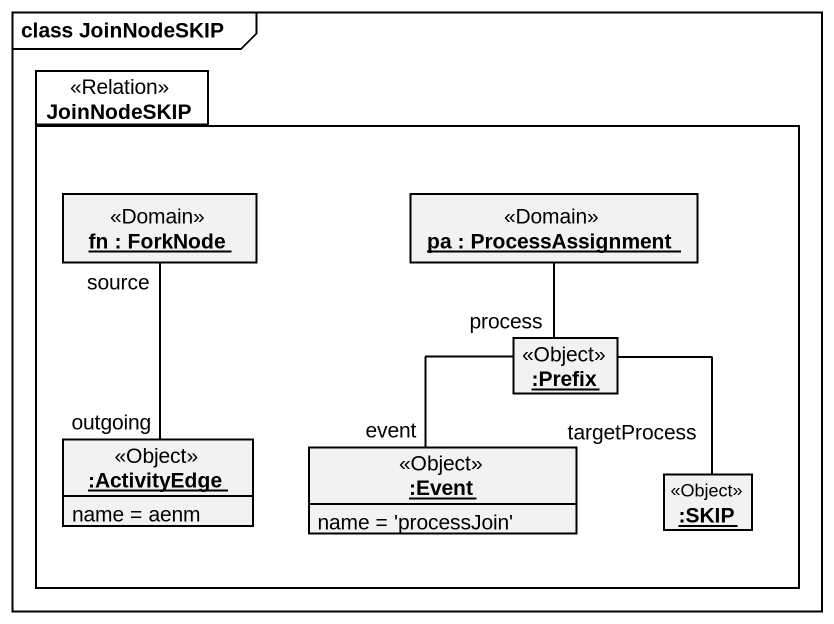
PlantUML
@startuml
mainframe class JoinNodeSKIP
hide circle
hide empty members
package JoinNodeSKIP <<Relation>> {
  object "fn : ForkNode" as fn <<Domain>>
  object "pa : ProcessAssignment" as pa <<Domain>>
  object ":Prefix" as Prefix <<Object>>
  object ":ActivityEdge" as ActivityEdge <<Object>> {
    name = aenm
  }
  object ":Event" as Event <<Object>> {
    name = 'processJoin'
  }
  object ":SKIP" as SKIP <<Object>>
}
fn -- ActivityEdge : source\noutgoing
pa -- Prefix : process
Prefix -- Event : event
Prefix -- SKIP : targetProcess
@enduml
